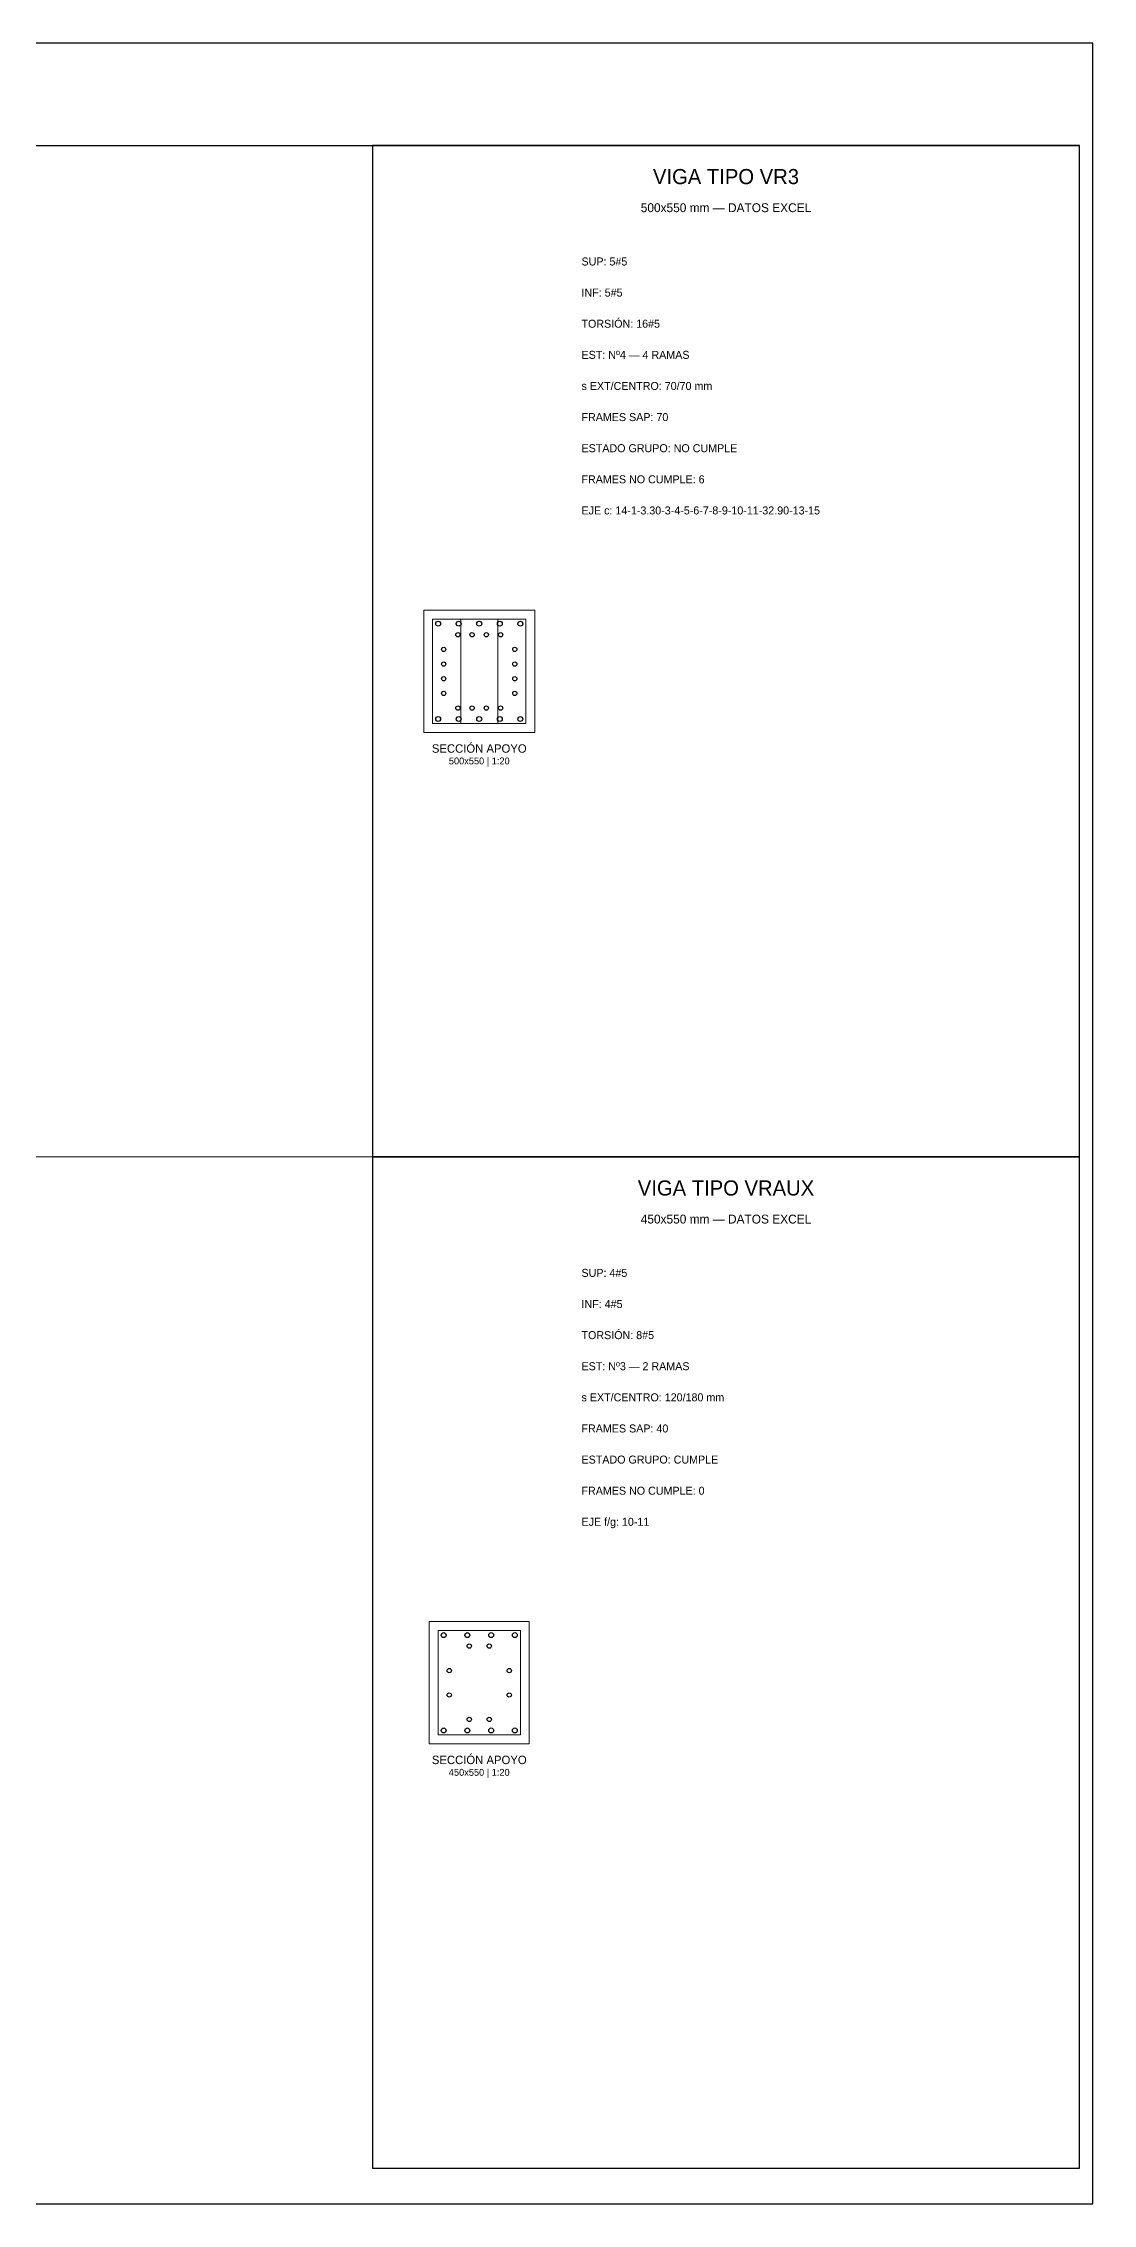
# Model space of a CAD drawing. Header units: millimetres. Extents: x 7 to 1432, y 7 to 493.
# Drawn here: x 1195.9 to 1432, y 7 to 493 of the extents above; entities that cross this region are included whole.
import ezdxf
from ezdxf.enums import TextEntityAlignment as Align

# ---------------------------------------------------------------- set-up
doc = ezdxf.new("R2010")
doc.units = ezdxf.units.MM
for name, color, linetype in [('ACERO_INF', 1, 'Continuous'), ('ACERO_SUP_CONT', 4, 'Continuous'), ('ACERO_TORSION', 30, 'Continuous'), ('CONTORNO', 7, 'Continuous'), ('ESTRIBOS', 8, 'Continuous'), ('MARCO', 7, 'Continuous'), ('TEXTO', 7, 'Continuous')]:
    doc.layers.add(name, color=color, linetype=linetype)

msp = doc.modelspace()

# ---------------------------------------------------------------- linework, layer by layer
at = {"layer": 'ACERO_INF', "color": 1}
for centre in [(1284.75, 340.98), (1289.38, 340.98), (1294, 340.98), (1298.62, 340.98), (1303.25, 340.98), (1286, 113.48), (1291.33, 113.48), (1296.67, 113.48), (1302, 113.48)]:
    msp.add_circle(centre, 0.55, dxfattribs=at)
at = {"layer": 'ACERO_SUP_CONT', "color": 4}
for centre in [(1284.75, 362.42), (1289.38, 362.42), (1294, 362.42), (1298.62, 362.42), (1303.25, 362.42), (1286, 134.92), (1291.33, 134.92), (1296.67, 134.92), (1302, 134.92)]:
    msp.add_circle(centre, 0.55, dxfattribs=at)
at = {"layer": 'ACERO_TORSION', "color": 30}
for centre in [(1289.2, 359.95), (1292.4, 359.95), (1295.6, 359.95), (1298.8, 359.95), (1286, 356.65), (1302, 356.65), (1286, 353.35), (1286, 350.05), (1302, 353.35), (1302, 350.05), (1286, 346.75), (1302, 346.75), (1289.2, 343.45), (1292.4, 343.45), (1295.6, 343.45), (1298.8, 343.45), (1291.75, 132.45), (1296.25, 132.45), (1287.25, 126.95), (1300.75, 126.95), (1287.25, 121.45), (1300.75, 121.45), (1291.75, 115.95), (1296.25, 115.95)]:
    msp.add_circle(centre, 0.48, dxfattribs=at)
at = {"layer": 'CONTORNO', "color": 7, "lineweight": 20}
for points in [[(1281.5, 337.95), (1306.5, 337.95), (1306.5, 365.45), (1281.5, 365.45)], [(1282.75, 110.45), (1305.25, 110.45), (1305.25, 137.95), (1282.75, 137.95)]]:
    msp.add_lwpolyline(points, close=True, dxfattribs=at)
at = {"layer": 'ESTRIBOS', "color": 8, "lineweight": 13}
for p, q in [((1289.83, 339.95), (1289.83, 363.45)), ((1298.17, 339.95), (1298.17, 363.45))]:
    msp.add_line(p, q, dxfattribs=at)
at = {"layer": 'ESTRIBOS', "color": 8, "lineweight": 18}
for points in [[(1283.5, 339.95), (1304.5, 339.95), (1304.5, 363.45), (1283.5, 363.45)], [(1284.75, 112.45), (1303.25, 112.45), (1303.25, 135.95), (1284.75, 135.95)]]:
    msp.add_lwpolyline(points, close=True, dxfattribs=at)
at = {"layer": 'MARCO', "color": 7, "lineweight": 25}
msp.add_line((742, 470), (1429, 470), dxfattribs=at)
at = {"layer": 'MARCO', "color": 8, "lineweight": 13}
msp.add_line((742, 242.5), (1429, 242.5), dxfattribs=at)
at = {"layer": 'MARCO', "color": 7, "lineweight": 30}
msp.add_lwpolyline([(739, 7), (1432, 7), (1432, 493), (739, 493)], close=True, dxfattribs=at)
at = {"layer": 'MARCO', "color": 7, "lineweight": 25}
for points in [[(1270, 242.5), (1429, 242.5), (1429, 470), (1270, 470)], [(1270, 15), (1429, 15), (1429, 242.5), (1270, 242.5)]]:
    msp.add_lwpolyline(points, close=True, dxfattribs=at)

# ---------------------------------------------------------------- texts
at = {"layer": 'TEXTO', "color": 7}
for s, height, p in [('VIGA TIPO VR3', 3.4, (1349.5, 463)), ('500x550 mm — DATOS EXCEL', 2, (1349.5, 456)), ('SECCIÓN APOYO', 1.9, (1294, 334.35)), ('500x550 | 1:20', 1.55, (1294, 331.55)), ('VIGA TIPO VRAUX', 3.4, (1349.5, 235.5)), ('450x550 mm — DATOS EXCEL', 2, (1349.5, 228.5)), ('SECCIÓN APOYO', 1.9, (1294, 106.85)), ('450x550 | 1:20', 1.55, (1294, 104.05))]:
    msp.add_text(s, height=height, dxfattribs=at).set_placement(p, align=Align.MIDDLE_CENTER)
for s, p in [('SUP: 5#5', (1317, 443)), ('INF: 5#5', (1317, 436)), ('TORSIÓN: 16#5', (1317, 429)), ('EST: Nº4 — 4 RAMAS', (1317, 422)), ('s EXT/CENTRO: 70/70 mm', (1317, 415)), ('FRAMES SAP: 70', (1317, 408)), ('EJE c: 14-1-3.30-3-4-5-6-7-8-9-10-11-32.90-13-15', (1317, 387)), ('SUP: 4#5', (1317, 215.5)), ('INF: 4#5', (1317, 208.5)), ('TORSIÓN: 8#5', (1317, 201.5)), ('EST: Nº3 — 2 RAMAS', (1317, 194.5)), ('s EXT/CENTRO: 120/180 mm', (1317, 187.5)), ('FRAMES SAP: 40', (1317, 180.5)), ('ESTADO GRUPO: CUMPLE', (1317, 173.5)), ('FRAMES NO CUMPLE: 0', (1317, 166.5)), ('EJE f/g: 10-11', (1317, 159.5))]:
    msp.add_text(s, height=1.8, dxfattribs=at).set_placement(p)
at = {"layer": 'TEXTO', "color": 1}
for s, p in [('ESTADO GRUPO: NO CUMPLE', (1317, 401)), ('FRAMES NO CUMPLE: 6', (1317, 394))]:
    msp.add_text(s, height=1.8, dxfattribs=at).set_placement(p)

doc.saveas('drawing.dxf')
